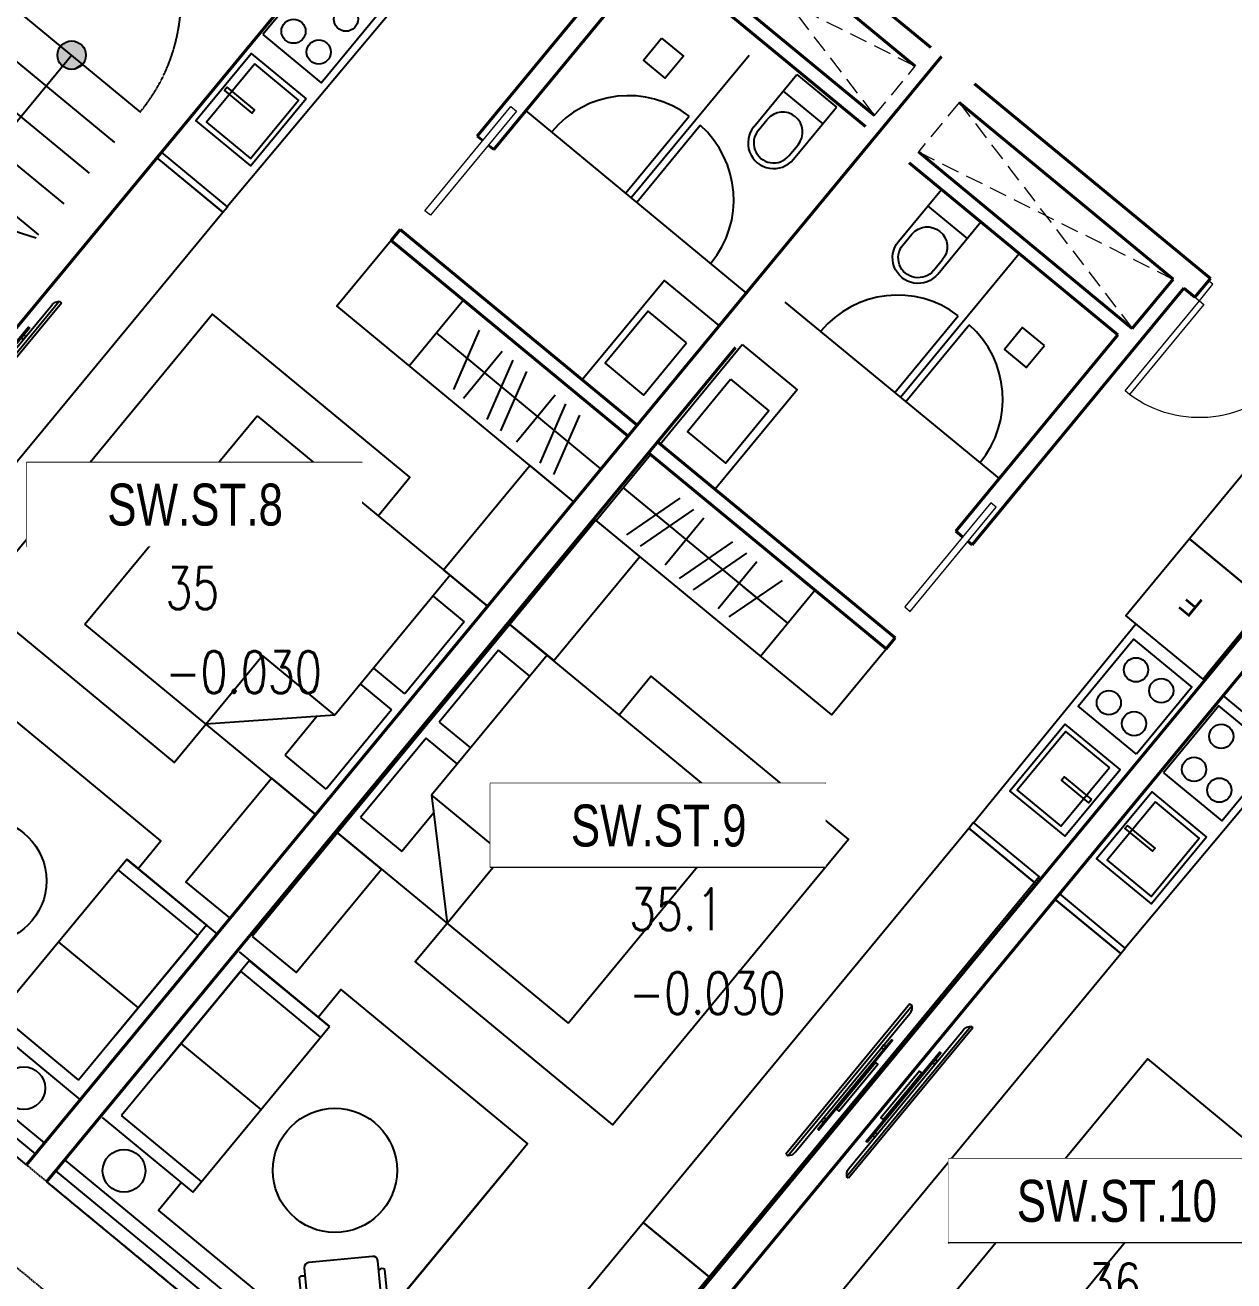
# Model space of a CAD drawing. Header units: millimetres. Extents: x -361702973 to 361248309, y -278557090 to 278849308.
# Drawn here: x -74293 to -65799, y 95356 to 104181 of the extents above; entities that cross this region are included whole.
import ezdxf
from ezdxf.enums import TextEntityAlignment as Align
from ezdxf.xclip import XClip

# ---------------------------------------------------------------- set-up
doc = ezdxf.new("R2010")
doc.units = ezdxf.units.MM
doc.header["$MEASUREMENT"] = 0
doc.header["$XCLIPFRAME"] = 0
doc.set_wipeout_variables(frame=1)
doc.linetypes.add('HIDDEN', pattern=[0.375, 0.25, -0.125])
doc.linetypes.add('Xref_NT1+NT2_MBDV Cot vach_220729$0$HIDDEN', pattern=[0.375, 0.25, -0.125])
for name, color, linetype in [('A-ANNO-ROOM', 50, 'Continuous'), ('A-DRAIN', 251, 'Continuous'), ('A-FLOR-STRS', 1, 'Continuous'), ('A-FURNITURE', 251, 'Continuous'), ('A-GLAZ', 135, 'Continuous'), ('A-UNIT', 1, 'Continuous'), ('Xref_NT1+NT2_MBDV Cot vach_220729$0$ccu12-Thay', 7, 'Continuous'), ('Xref_NT1+NT2_MBDV Cot vach_220729$0$KT-Net manh', 139, 'Continuous'), ('Xref_NT1+NT2_MBDV Cot vach_220729$0$KT-Thay', 7, 'Continuous')]:
    doc.layers.add(name, color=color, linetype=linetype)
for name, color, linetype, lineweight in [('KT-Chuviet', 255, 'Continuous', 15), ('KT-lomo nuoc', 3, 'HIDDEN', 5), ('KT-Net cat', 1, 'Continuous', 40), ('KT-Net cua', 87, 'Continuous', 9), ('KT-Net thay', 7, 'Continuous', 15), ('KT-Net truc', 18, 'Continuous', 15)]:
    doc.layers.add(name, color=color, linetype=linetype, lineweight=lineweight)
doc.styles.add('220126_HDN_HBA typical plan$0$210902_YS plan 330pm ver13$0$01 Level 1$0$CENTURY GOTHIC', font='GOTHIC.TTF')
doc.styles.add('220126_HDN_HBA typical plan$0$211210_HDN_HBA_TYPICAL PLAN CORE OPT 1$0$HBA-Text', font='GOTHIC.TTF')
doc.styles.add('font unicode ccu', font='arial.ttf')
doc.styles.add('ROMANS', font='ROMANS.SHX')

# ---------------------------------------------------------------- blocks, each defined once
blk = doc.blocks.new('BEDH-1')
for p, q in [((475, -1.054711873393899e-13), (-475, 1.054711873393899e-13)), ((-475, 1.054711873393899e-13), (-475.0000000000002, -1050)), ((-381.8394731497392, -27.72451273631296), (-381.8394731497393, -215.2726866770535)), ((-20.94842891092413, -27.72451273631304), (-381.8394731497392, -27.72451273631296)), ((-20.94842891092416, -169.6087834425271), (-20.94842891092413, -27.72451273631304)), ((379.7956140944734, -27.72451273631313), (52.11540216114371, -27.72451273631306)), ((52.11540216114371, -27.72451273631306), (52.11540216114368, -169.6087834425271)), ((379.7956140944734, -169.6087834425271), (379.7956140944734, -27.72451273631313)), ((474.9999999999998, -1050), (475, -1.054711873393899e-13)), ((-162.6479800441303, -169.608783442527), (-475.0000000000001, -498.4003835124894)), ((474.9999999999999, -169.6087834425272), (-162.6479800441303, -169.608783442527)), ((-162.6479800441303, -169.608783442527), (-162.6479800441303, -498.4003835124894)), ((-206.9290897110478, -215.2726866770535), (-381.8394731497393, -215.2726866770535)), ((-475.0000000000001, -498.4003835124894), (-162.6479800441303, -498.4003835124894)), ((-475.0000000000002, -1050), (474.9999999999998, -1050))]:
    blk.add_line(p, q)
blk = doc.blocks.new('weqwq333')
blk.add_wipeout([(789.9991194265974, -3.254973069968852e-07), (789.9999072943253, 22.459753119357448), (747.0709751061902, 22.459753119357444), (747.4999072943253, 24.95975311935699), (747.0709751061902, 27.459753119356876), (995.9999072943253, 27.45975311935689), (995.9999072943253, 37.459753119357), (930.999907294326, 37.459753119357), (930.999907294326, 57.459753119357), (1231.8664491169725, 57.459753118988104), (1249.7089296661925, 59.06439810742923), (1266.9787932754527, 63.82683536194902), (1278.4893502848695, 73.1432942404494), (1289.9999072942878, 82.4597531189515), (1289.9999072941914, 102.45975311891728), (-160.00009270580904, 102.45975311950394), (-160.00009270581904, 82.45975311947211), (-148.48953569637888, 73.14329424100924), (-136.9789786872534, 63.826835362552735), (-119.70911507775418, 59.06439810790778), (-101.86663452839275, 57.4597531194338), (198.99990729432534, 57.45975311935696), (198.99990729432534, 37.45975311935696), (133.99990729432488, 37.459753119356954), (133.99990729432488, 27.459753119356844), (382.9288394824605, 27.459753119358677), (382.9288394824605, 22.459753119357426), (339.9999072943251, 22.459753119357423), (339.9991199803412, 0.015785265669614107)]).dxf.layer = 'A-DRAIN'
at = {"layer": 'A-DRAIN'}
for p, q in [((-160.0000927059446, 102.4597531193867), (-160.0000927057117, 82.45975311938673)), ((1289.999907294055, 102.4597531189211), (-160.0000927059446, 102.4597531193867)), ((-160.0000927059446, 102.4597531193867), (-160.0000927057117, 82.45975311938673)), ((1289.999907294055, 82.45975311892107), (1289.999907294055, 102.4597531189211)), ((1289.999907294055, 82.45975311892107), (1289.999907294055, 102.4597531189211)), ((-160.0000927057117, 82.45975311938673), (1289.999907294055, 82.45975311892107)), ((-136.9789786871988, 63.8268353624735), (-160.0000927057117, 82.45975311938673)), ((-101.8666345283855, 57.45975311938673), (1231.866449116962, 57.45975311892107)), ((1266.97879327531, 63.82683536177501), (1289.999907294055, 82.45975311892107))]:
    blk.add_line(p, q, dxfattribs=at)
for points in [[(133.9999072942883, 37.4597531191539), (995.9999072942883, 37.4597531191539), (995.9999072945211, 27.45975311938673), (133.9999072945211, 27.45975311938673)], [(198.9999072942883, 57.45975311938673), (228.9999072940554, 57.45975311938673), (228.9999072942883, 37.45975311938673), (198.9999072942883, 37.4597531191539)], [(339.9999072942883, 22.4597531191539), (789.9999072942883, 22.4597531191539), (789.9991194263566, -3.254972398281097e-07), (339.9991199802607, 0.01578526548109949)], [(930.9999072942883, 57.4597531191539), (900.9999072945211, 57.4597531191539), (900.9999072942883, 37.45975311938673), (930.9999072945211, 37.4597531191539)]]:
    blk.add_lwpolyline(points, close=True, dxfattribs=at)
for centre, radius, start, end in [((-101.8666345283855, 157.4597531193867), 99.99999999999999, 249.4439547730391, 270), ((389.9999072940554, 24.9597531191539), 7.499999999999999, 160.5287793647328, 199.4712206352672), ((389.9999072940554, 24.9597531191539), 7.499999999999999, 340.5287793647328, 19.47122063526717), ((739.9999072945211, 24.9597531191539), 7.499999999999999, 160.5287793647328, 199.4712206352672), ((739.9999072945211, 24.9597531191539), 7.499999999999999, 340.5287793647328, 19.47122063526717), ((1231.866449116962, 157.4597531189211), 99.99999999999999, 270, 290.5560452225344)]:
    blk.add_arc(centre, radius, start, end, dxfattribs=at)
blk = doc.blocks.new('Condo-Studio Corner')
at = {"layer": 'A-FURNITURE'}
blk.add_line((-1948.202804873639, -3587.262413282064, 0.1132918521849478), (-789.3799138450413, -2201.987495244597, 0.05537661077922471), dxfattribs=at)
blk.add_lwpolyline([(-813.0862122820108, -1274.585282762884), (-273.3350373180001, -1720.307919751387), (-719.0576743063866, -2260.059094716329), (-1258.808849268535, -1814.336457724799)], close=True, dxfattribs=at)
at = {"layer": 'A-FURNITURE', "ltscale": 5, "elevation": 0.04131058838220988}
for points in [[(-1677.517855946848, -2356.353151705), (-1268.849109190458, -2693.828862569178), (-880.4336683852016, -2223.474267242709), (-1289.102415143454, -1885.998556378414)], [(-1375.089550918841, -2808.125320143765), (-1763.504991724098, -3278.479915470234), (-2149.041545269021, -2960.106603335589), (-1760.626104463765, -2489.75200800621)], [(-1735.339470851177, -2561.212389763212), (-2074.088674961531, -2971.423282736447), (-1765.65943212522, -3226.121932444279), (-1426.910228013003, -2815.911039470928)], [(-1929.861163358146, -2726.098141549621), (-1948.96356208896, -2749.230334764114), (-1756.19528531743, -2908.416990831494), (-1737.092886586615, -2885.284797615837)]]:
    blk.add_lwpolyline(points, close=True, dxfattribs=at)
at = {"layer": 'A-FURNITURE'}
for points, elevation in [([(-1978.622749821225, -3626.992419847054), (-2441.25629763765, -3244.952964522061), (-4730.57125138765, -6014.789224400884), (-4267.937703574949, -6396.828679725993)], 0.04131058838220988), ([(-1978.624536505842, -3626.985024350462), (-1946.787205294648, -3588.431369002559), (-2409.768923598283, -3206.116246114019), (-2441.606254813203, -3244.669901468675)], 0.09610377327197064)]:
    blk.add_lwpolyline(points, close=True, dxfattribs=dict(at, elevation=elevation))
at = {"layer": 'A-FURNITURE', "elevation": 0.05479021183692893}
blk.add_lwpolyline([(-623.5876705218107, -5783.51654074504), (-400.7263528909534, -5513.640952545917), (-1788.657949948683, -4367.497034055879), (-3444.199166553095, -6372.287117725122), (-2056.267569497228, -7518.43103621772), (-1833.406251935288, -7248.555448100553)], dxfattribs=at)
at = {"layer": 'A-FURNITURE', "ltscale": 5}
for centre in [(-1272.137175840267, -2101.026881616795, 0.04130760890701391), (-1463.16116311861, -2332.348813743214, 0.04130760890701388), (-1285.814348489919, -2478.800537328003, 0.04130760890701388)]:
    blk.add_circle(centre, 84.99999999999996, dxfattribs=at)
at = {"layer": 'A-FURNITURE', "xscale": -2.000000000000004, "yscale": 2.000000000000004, "zscale": 2, "rotation": 230.4499624902546}
blk.add_blockref('BEDH-1', (-459.8900311589241, -7150.754832509439, 0.0547902118369289), dxfattribs=at)
at = {"layer": 'A-FURNITURE', "xscale": -0.9450000000000002, "yscale": 0.9450000000000002, "zscale": 0.9450000000000001, "rotation": 230.4480917710433}
blk.add_blockref('weqwq333', (-3868.806851175555, -5028.120853960747, 0.09610080021913879), dxfattribs=at)
at = {"layer": 'KT-Net cat'}
blk.add_line((35.66938091619522, -246.7940235728747, 9.469528123784625e-09), (-6287.382587553089, -7903.326430464396, 9.469527349555856e-09), dxfattribs=at)
blk = doc.blocks.new('qweewe')
for p, q in [((-226617.649540008, -3043559.718917042, 0.0008727778800783348), (-226617.6495399146, -3043199.718917044, 0.0008727778800783348)), ((-226142.6495399146, -3043199.718917163, 0.0008727778800783348), (-226617.6495399146, -3043199.718917044, 0.0008727778800783348)), ((-226467.6495400079, -3043559.718917079, 0.0008727778800783348), (-226467.6495399145, -3043199.718917081, 0.0008727778800783348)), ((-226142.649539925, -3043239.718917165, 0.0008727778800783348), (-226242.649539925, -3043239.718917139, 0.0008727778800783348)), ((-226142.649540008, -3043559.718917165, 0.0008727778800783348), (-226617.649540008, -3043559.718917042, 0.0008727778800783348)), ((-226142.6495399976, -3043519.718917165, 0.0008727778800783348), (-226242.6495399976, -3043519.718917141, 0.0008727778800783348))]:
    blk.add_line(p, q)
for centre, radius, start, end in [((-226142.6495399613, -3043379.718917165, 0.0008727778800783348), 179.9999999999927, 269.9999999833247, 89.99999998332474), ((-226242.6495399613, -3043379.718917141, 0.0008727778800783348), 139.9999999999927, 89.99999998332474, 269.9999999833247), ((-226142.6495399613, -3043379.718917165, 0.0008727778800783348), 139.9999999999927, 269.9999999833247, 89.99999998332474)]:
    blk.add_arc(centre, radius, start, end)
blk = doc.blocks.new('CH12')
for p, q in [((-312.375, -149.2411279597436), (-312.375, -572.1779138786915)), ((-267.75, -149.2411279597436), (-267.75, -639.6303226458076)), ((267.75, -639.6303226458076), (267.75, -149.2411280118249)), ((312.375, -572.1779138786915), (312.375, -149.2411246072115)), ((-232.0500000000029, -675.3303226458047), (232.0500000000029, -675.3303226458047))]:
    blk.add_line(p, q)
for centre, radius, start, end in [((-273.6712626853696, -77.20016474780641), 13.38749999999989, 116.2505862071374, 296.2505862071374), ((-252.9468673518131, -119.2240579767858), 33.46874999998481, 116.2505888953854, 296.2505888953855), ((0, -632.1362743546706), 632.1362743546692, 63.74941379286258, 116.2505862071374), ((0, -632.1362743546706), 605.3612743546691, 63.7494137928626, 116.2505862071374), ((252.9468674045929, -119.2240580028119), 33.46875000001501, 243.7494110987195, 63.74941109871941), ((273.671262685355, -77.20016474780641), 13.38750000000007, 243.7494137928627, 63.74941379286245), ((-267.75, -149.2411279597436), 44.62499999999999, 111.939144832112, 180), ((0, -632.1362743546706), 538.4237743546691, 63.74941109871938, 116.2505888953856), ((267.75, -149.2411280118286), 44.62499999999959, 0, 68.06085506708637), ((-290.0625, -549.8654138786915), 31.55464011044969, 225, 315), ((290.0625, -549.8654138786915), 31.55464011044961, 225.0000000000001, 315.0000000000002), ((-232.0500000000029, -639.6303226458076), 35.7, 180, 269.9999999999999), ((232.0500000000029, -639.6303226458076), 35.7, 270, 0)]:
    blk.add_arc(centre, radius, start, end)
blk = doc.blocks.new('*U28')
at = {"color": 0}
for points in [[(-1100, -150), (-1100, 0), (-1060, 0), (-1060, -150)], [(-40, -150), (-40, 0), (0, 0), (0, -150)], [(-1020, -150), (-1060, -150), (-1060, -350.9565185792744), (-1020, -350.9565185792744)], [(-40, -150), (-80, -150), (-80, -970), (-40, -970)]]:
    blk.add_lwpolyline(points, close=True, dxfattribs=at)
for centre, radius, start, end in [((-1060.538708044109, -150.4191404617477), 200.5381016879552, 270.1539145637665, 0.05069369801717966), ((-41.53932015914406, -152.4398411269907), 818.4643164306439, 179.8292010983319, 267.3066065333389)]:
    blk.add_arc(centre, radius, start, end, dxfattribs=at)
blk = doc.blocks.new('*U328')
at = {"layer": 'KT-lomo nuoc', "ltscale": 500}
for p, q in [((1240.934687808352, 1502.68488692352), (346.9767881080065, -286.5449986069492)), ((1587.911475916359, 1216.14918536891), (1.734723475976807e-18, -0.009297052340116354))]:
    blk.add_line(p, q, dxfattribs=at)
blk.add_lwpolyline([(1240.934687808352, 1502.68488692352), (1587.911475916359, 1216.14918536891), (346.9767881080065, -286.5449986069492), (1.734723475976807e-18, -0.009297052340116354)], close=True, dxfattribs=at)
blk = doc.blocks.new('sl-sss')
at = {"layer": 'A-FURNITURE', "extrusion": (-1.834885121989628e-19, -7.506917587943876e-07, 0.9999999999997182)}
for p, q in [((12195.32376166998, -1791.224404670269, -0.001344673999256862), (12195.47621141183, -2615.611430885241, -0.001963534545894624)), ((13704.97783485984, -1791.250935085089, -0.001344693915421608), (13704.79640982858, -2615.637955438302, -0.001963554457655767)), ((17941.58865850984, -3293.059343371482, 0.05231812272613386), (17941.20092543407, -1794.790457297058, 0.05344286083137025)), ((19668.00119023153, -1842.051659587712, -0.001382934154629839), (19670.46325134808, -3791.720531765299, -0.04415712289154624)), ((13704.95654329469, -1887.998800152884, -0.001417321740406818), (12292.32840590361, -1888.193178366855, -0.001417467658532331)), ((12292.46292036587, -2615.593495624082, -0.00196352108203969), (12292.32840590361, -1888.193178366855, -0.001417467658532331)), ((12704.66201335004, -1888.017195947468, -0.001417335549977167), (13607.96985153853, -1887.902419457212, -0.001417249388214956)), ((12950.13631228542, -2615.529786922038, -0.001963473256442014), (12950.03621801177, -1888.102677501709, -0.00141739972027731)), ((13607.80970154885, -2615.616611314937, -0.001963538434799808), (13607.96978245861, -1888.216299237596, -0.001417485015178271)), ((13704.79641317582, -2615.448142956884, -0.001963411966990264), (13704.66212980258, -1888.033264532583, -0.00141734761253344)), ((18135.4678112567, -2148.888460313858, -0.09668873635931531), (17698.57585997694, -2023.407088989392, -0.09659453852797843)), ((18135.46642507983, -2274.365005221131, -0.09678293056749795), (17698.57447381877, -2148.883633889171, -0.09668873273615661)), ((18135.46537354022, -2369.551634157033, -0.09685438638538646), (17707.22680136003, -2369.546903328883, -0.09685438283399342)), ((18135.46248696743, -2630.847464403094, -0.0970505390117609), (17698.57053569141, -2505.366093067438, -0.09695634118041876)), ((12195.47621141183, -2615.611430885241, -0.001963534545894624), (13704.79641316648, -2615.44814295508, -0.001963411966992054)), ((13704.79641316648, -2615.44814295508, -0.001963411966992054), (13704.79641317582, -2615.448142956884, -0.001963411966990264)), ((18135.46110080738, -2756.324009299235, -0.09714473321993657), (17698.5691495389, -2630.842637970927, -0.09705053538859693)), ((18135.46004926413, -2851.510638235122, -0.09721618903782592), (17707.22147708389, -2851.505907406914, -0.09721618548643207)), ((17941.18319248969, -3293.059336245031, 0.05231812273151797), (17941.18881703175, -2890.854416044356, 0.05262005465042395)), ((19670.44899097219, -2891.748851681055, -0.07202070032830869), (20980.17188957466, -2891.75055224626, -0.002170818154208123)), ((19671.13317047189, -2841.627573983656, -0.01493676472130567), (20370.68659904544, -2841.651610620233, -0.01493678276540959)), ((18148.43483621816, -3072.18591355528, -0.09738184814837865), (17711.54288495889, -2946.704542223393, -0.09728765031703739)), ((19671.12973447092, -2941.627573922189, -0.01501644530119088), (20370.68316304815, -2941.651610560613, -0.01501646334529846)), ((17641.18947367935, -3293.054064201118, 0.05231812668916554), (18241.98784333841, -3293.064622536258, 0.05231811876310925)), ((17691.15816057288, -5192.135472785594, 0.06808355389227581), (19495.33230586727, -5181.957913346545, -0.01370958400915435))]:
    blk.add_line(p, q, dxfattribs=at)
for points, elevation in [([(13848.12436243335, -1793.267051022794), (13848.11939187531, -2193.26705100431), (14791.17852252904, -2192.94628926595), (14791.18349308336, -1792.94628929938)], 0.05479019523640581), ([(16691.18349299948, -1792.964788439047), (16691.17852243219, -2192.964788416823), (17641.1963458825, -2192.979423229117), (17641.20131643856, -1792.9794232569)], 0.05479019523640723), ([(18241.20076242461, -1794.793771401357), (18241.1777244173, -3943.088957975559), (17641.17805043978, -3943.082329691357), (17641.2010884527, -1794.787143109691)], 0.05479019523640643), ([(19247.35146088209, -1800.419857957442), (19248.15616349373, -2299.422521640816), (18342.34757025987, -2300.549059950202), (18341.54286764633, -1801.546396268734)], -4.89012650533617e-09), ([(19007.51983760667, -1891.358536188063), (19007.98821211422, -2241.358222913527), (18532.98863751071, -2241.993874014056), (18532.52026301993, -1891.994187290324)], -1.66005232130062e-08), ([(20594.30273539703, -3441.739017487454), (20594.3062501712, -3241.739017517141), (20394.30625020291, -3241.73550275234), (20394.30273543623, -3441.735502722579)], -0.01982921607842356), ([(20195.32158130032, -5792.22150540633), (20195.33388299118, -5092.221505517936), (19495.33388308993, -5092.209203832604), (19495.32158141586, -5792.209203724825)], -0.04131060498270619), ([(20895.32158119609, -5792.233807093467), (20895.33388288317, -5092.233807203166), (20195.33388299118, -5092.221505517936), (20195.32158130404, -5792.221505408207)], -0.04131060498270692), ([(14047.69380974771, -5191.774803230081), (14047.68326568609, -5791.761423812891), (11897.68653402856, -5791.723640119383), (11897.69707809577, -5191.737019536559)], -1.660052317093916e-08), ([(17641.15365608966, -5190.292647862378), (17641.14311202796, -5790.279268448941), (14047.68326568609, -5791.761423812891), (14047.69380974771, -5191.774803230081)], -1.660052212620194e-08), ([(17641.15822078107, -5190.29873466995), (17691.15822076979, -5190.299613357884), (17691.13853236289, -5790.730229069995), (17641.13853237408, -5790.729350376459)], 0.05479316828923936)]:
    blk.add_lwpolyline(points, close=True, dxfattribs=dict(at, elevation=elevation))
for points, elevation in [([(12195.4569464307, -2511.434143506698), (11943.57573958112, -2511.582151018718), (11943.95123889299, -4213.6238396012), (12043.01633582819, -4213.625575426291), (13802.20254726155, -4213.504725679022)], -1.660052393291644e-08), ([(13704.81933639941, -2511.460668799215), (13956.70053789208, -2511.617529342601), (13956.26521576383, -4213.659203681347), (13857.20011882861, -4213.657457600575), (12098.01391272802, -4213.474776539262)], -1.660052284264274e-08), ([(16691.17240712611, -2789.779096808845), (17041.17240707199, -2789.785248777502), (17041.14076742905, -4589.785248502338), (14441.14076792825, -4589.739548186952), (14441.17240757125, -2789.739548463979), (14791.17240741851, -2789.745700427004)], 0.05479019523640657)]:
    blk.add_lwpolyline(points, dxfattribs=dict(at, elevation=elevation))
at = {"layer": 'A-FURNITURE', "ltscale": 5, "extrusion": (-1.834885121989628e-19, -7.506917587943876e-07, 0.9999999999997182)}
for points, elevation in [([(18636.15313334761, -5248.233207614679), (18026.15313344267, -5248.222487575864), (18026.14434651842, -5748.222487497803), (18636.14434642531, -5748.233207536531)], -1.660052226931663e-08), ([(18597.14548873525, -5683.232522170656), (18065.14548881727, -5683.223172887869), (18065.15251834876, -5283.223172945528), (18597.152518265, -5283.232522230091)], -1.660052257202588e-08), ([(18791.92314714193, -5769.094681195678), (18791.93246127845, -5239.094681275622), (19401.93246117049, -5239.105401319909), (19401.92314704326, -5769.105401238146)], -1.660052376291354e-08), ([(18346.14469795112, -5728.22811112528), (18316.14469795302, -5728.227583912854), (18316.14909141696, -5478.227583948204), (18346.14909141326, -5478.228111168021)], -1.660052258243422e-08)]:
    blk.add_lwpolyline(points, close=True, dxfattribs=dict(at, elevation=elevation))
at = {"layer": 'A-FURNITURE', "extrusion": (-1.834885121989628e-19, -7.506917587943876e-07, 0.9999999999997182)}
for centre, radius in [((12003.6410794239, -2148.188114103506, -1.660052282117554e-08), 149.9999999999997), ((12950.12447849284, -3288.905097671707, -1.660052183606944e-08), 436.4401978142556)]:
    blk.add_circle(centre, radius, dxfattribs=at)
at = {"layer": 'A-FURNITURE', "ltscale": 5, "extrusion": (-1.834885121989628e-19, -7.506917587943876e-07, 0.9999999999997182)}
for centre in [(18946.92982517554, -5389.097405199092, 0.03148807799780121), (19246.92982512895, -5389.102677356655, 0.03148807799780251), (18946.92578319462, -5619.097405165731, 0.03148807799780253), (19246.92578314806, -5619.102677315684, 0.0314880779978026)]:
    blk.add_circle(centre, 84.99999999999989, dxfattribs=at)
at = {"layer": 'A-FURNITURE', "extrusion": (-1.834885121989628e-19, -7.506917587943876e-07, 0.9999999999997182)}
for centre, start, end in [((19671.13231147777, -2866.627573981023, -0.01280357831995235), 2.044744413049747, 89.99803130406774), ((19671.13059350792, -2916.627573137248, -0.01280818972400601), 269.9980313040677, 357.9513181390066)]:
    blk.add_arc(centre, 699.9999999999992, start, end, dxfattribs=at)
at = {"layer": 'A-GLAZ', "extrusion": (-1.834885121989628e-19, -7.506917587943876e-07, 0.9999999999997182)}
blk.add_line((11597.76203160662, -1776.528597896264, -0.001333641978222291), (11597.68653407883, -5791.718367965805, -0.004347811848610633), dxfattribs=at)
for points, elevation in [([(11697.76204651458, -1776.528226751709), (11697.68653406019, -5791.720095548534)], -1.660052331015072e-08), ([(11797.76204653074, -1776.527855606814), (11797.68653404525, -5791.721976211064)], -1.660052236732851e-08)]:
    blk.add_lwpolyline(points, dxfattribs=dict(at, elevation=elevation))
at = {"layer": 'KT-Net cat', "extrusion": (-1.834885121989628e-19, -7.506917587943876e-07, 0.9999999999997182)}
for p, q in [((11597.76203160662, -1776.528597896264, -0.001333641978222291), (19200.18976938119, -1776.500381869191, -0.001333609042347639)), ((18241.97049950282, -3941.581159998546, -0.002958917339629302), (18241.94170093472, -1776.503938358597, -0.001333611712190264)), ((18341.970499494, -3941.579829858092, -0.00295891634110379), (18341.94170093866, -1776.503567213585, -0.001333611433574772)), ((20980.18945736046, -1891.911888796458, -0.001420247509467662), (20980.15608799968, -3791.068541302855, -0.002845928757164176)), ((21080.18945734505, -1891.913645858585, -0.001420248828479687), (21080.15521127563, -3840.966580441556, -0.002883386803925594)), ((21530.18945727564, -1891.921552637767, -0.001420254764033568), (21530.15521493214, -3840.762430592571, -0.002883234454062772)), ((21700.18945724938, -1891.924539643194, -0.001420257006353925), (21700.15170078097, -4040.76546221746, -0.003033375379848019)), ((19191.11308901625, -3854.282139465737, -0.002893382684349119), (19191.1137206666, -3791.880169585842, -0.002846538039827706)), ((19191.1137206666, -3791.880169585842, -0.002846538039827706), (20980.15608799968, -3791.068541302855, -0.002845928757164176)), ((21530.15521493222, -3840.762430592513, -0.002883233550316291), (21080.15521127563, -3840.966580441556, -0.002883386803925594)), ((19191.11220288275, -3941.82358593613, -0.002959099326767356), (19191.11258289026, -3904.282139463641, -0.002930917272287253)), ((21530.15345786991, -3940.762441680257, -0.002958302734519219), (19191.11220288275, -3941.82358593613, -0.002959099326767356)), ((21530.15345786996, -3940.76244168033, -0.00295830368463923), (21530.15170080735, -4040.762475211945, -0.003033372932064196)), ((21530.12066881506, -5806.892037616388, -0.004359202597366968), (11597.68251507807, -5806.987384721404, -0.004359274173654726)), ((21700.11768574268, -5976.669684952853, -0.004486653278049743), (11597.68703154101, -5976.761227924639, -0.004486721998606114))]:
    blk.add_line(p, q, dxfattribs=at)
for points, elevation in [([(18341.970499494, -3941.579829859203), (18241.97049950282, -3941.581159999657)], -4.890126506854053e-09), ([(19770.29288277274, -3941.560831165295), (19191.11220546449, -3941.568535081814)], -4.890126502950926e-09), ([(21530.08051130573, -4040.762473962287), (21700.15170078097, -4040.765462218598)], -4.890126502950926e-09)]:
    blk.add_lwpolyline(points, dxfattribs=dict(at, elevation=elevation))
at = {"layer": 'KT-Net cua', "extrusion": (-1.834885121989628e-19, -7.506917587943876e-07, 0.9999999999997182), "elevation": -4.890126502950926e-09}
blk.add_lwpolyline([(19502.63128871651, -3904.287614045077), (19502.63216740823, -3854.287614054318), (18552.63216754977, -3854.270918903212), (18552.63128886554, -3904.270918895834)], close=True, dxfattribs=at)
at = {"layer": 'A-FURNITURE', "extrusion": (-1.055377269652627e-19, -7.506917587943234e-07, 0.9999999999997182), "xscale": 1.999999999999999, "yscale": 1.999999999999999, "zscale": 1.999999999999999, "rotation": 359.9993815685896}
blk.add_blockref('BEDH-1', (15741.18316650013, -1792.955187440228, 0.05479019523640617), dxfattribs=at)
at = {"layer": 'A-FURNITURE', "extrusion": (1.058463918722208e-19, 7.506917587943226e-07, -0.9999999999997182), "zscale": -1.000000000000001, "rotation": 0.001968681574985721}
blk.add_blockref('qweewe', (205532.8360040103, 3041022.659774768, 0.0008727827262244858), dxfattribs=at)
at = {"layer": 'A-FURNITURE', "extrusion": (-1.05512966592964e-19, -7.506917587943232e-07, 0.9999999999997183), "xscale": 0.9698671062557835, "yscale": 0.9698671062557835, "zscale": 0.9698671062557835, "rotation": 134.9873907820235}
blk.add_blockref('CH12', (12029.76426150466, -4181.094162104327, -0.07493540447703885), dxfattribs=at)
at = {"layer": 'KT-lomo nuoc', "linetype": 'HIDDEN', "extrusion": (4.341342507941386e-13, 7.506917587943877e-07, -0.9999999999997182), "zscale": -1, "rotation": 39.55117326159149}
blk.add_blockref('*U328', (-21530.15521493222, -3840.762430593595, 1.419316038222401e-08), dxfattribs=at)
at = {"layer": 'KT-Net cua', "extrusion": (1.055624920957471e-19, 7.506917587943228e-07, -0.9999999999997182), "zscale": -1.000000000000001, "rotation": 90.0010069067798}
blk.add_blockref('*U28', (-21680.15170078413, -4040.765111288932, 4.846185055681906e-09), dxfattribs=at)
at = {"layer": 'A-FURNITURE', "extrusion": (-1.058995938110953e-19, -7.506917587943223e-07, 0.9999999999997182), "insert": (19845.18146083129, -5456.891394693361, 0.02739461407437641), "char_height": 149.9999999999998, "width": 310.863493460463, "attachment_point": 4, "text_direction": (1.757383856948458e-05, 0.9999999998452984, 7.506917586784013e-07), "style": '220126_HDN_HBA typical plan$0$210902_YS plan 330pm ver13$0$01 Level 1$0$CENTURY GOTHIC'}
blk.add_mtext('F', dxfattribs=at)
at = {"layer": 'A-FURNITURE', "extrusion": (-1.057936226757289e-19, -7.506917587943233e-07, 0.9999999999997182), "xscale": 0.9450000000000001, "yscale": 0.9450000000000001, "zscale": 0.9450000000000001, "rotation": 0.001252287801009074}
blk.add_blockref('weqwq333', (15207.20292094158, -5755.556526876593, 0.05479019523640928), dxfattribs=at)
blk = doc.blocks.new('*U319')
at = {"layer": 'KT-lomo nuoc', "ltscale": 500}
for p, q in [((1248.035726518385, 1511.283800044886), (346.9805580070165, -286.5481118142145)), ((1595.016284525402, 1224.744985283011), (1.734723475976807e-18, -0.009297052340116354))]:
    blk.add_line(p, q, dxfattribs=at)
blk.add_lwpolyline([(1248.035726518385, 1511.283800044886), (1595.016284525402, 1224.744985283011), (346.9805580070165, -286.5481118142145), (1.734723475976807e-18, -0.009297052340116354)], close=True, dxfattribs=at)
blk = doc.blocks.new('sl-ss')
at = {"layer": 'A-FURNITURE', "extrusion": (-1.834885121989628e-19, -7.506917587943876e-07, 0.9999999999997182)}
for p, q in [((17691.15815948501, 1608.444703590154, 0.07318870705802198), (19495.30832676037, 1595.621501799716, 0.001673499387525368)), ((19545.26540837059, -1590.911929462076, -0.001194301074939133), (19547.72664260498, 418.5504967757006, 0.0003142162534057469)), ((17641.18947318005, -89.93595249204373, 0.05472268105806678), (18241.98784283186, -89.92539397436485, 0.05472268898426076)), ((17941.18319199044, -89.9306803587533, 0.0547226850158485), (17941.18881665546, -492.1356005556881, 0.05442075309687323)), ((17941.58865800682, -89.93067323227297, 0.05472268502116424), (17941.20092539678, -1588.199559310422, 0.05359794691593135)), ((18148.43483578782, -310.8041027653526, -0.0953089015801326), (17711.54288456215, -436.285474231423, -0.0954030994115761)), ((19548.39395227838, -491.3360151164088, -0.01317692706737011), (20247.9473808482, -491.3119782619033, -0.01317690902310177)), ((18135.46004890096, -531.4793780818145, -0.09547456069068888), (17707.22147671878, -531.4841090458212, -0.09547456424217862)), ((19547.71320879084, -541.214737268092, -0.07025606918586835), (20847.18157444153, -541.2194346915203, -0.003022695940179829)), ((19548.39738830729, -591.3360150530789, -0.01324738483914888), (20247.95081687908, -591.3119781967107, -0.01324736679488227)), ((18135.46110047216, -626.6660070213984, -0.09554601650857923), (17698.56914923711, -752.1473784874834, -0.09564021434002001)), ((12195.3237616308, -1591.765613628508, -0.001194941928604379), (12195.47621111571, -767.3785874060413, -0.0005760813819648686)), ((12195.47621111571, -767.3785874060413, -0.0005760813819648686), (13704.79641287214, -767.5418748742959, -0.0005762039605183844)), ((12292.46292007717, -767.3965226429718, -0.0005760948457966958), (12292.32840583479, -1494.796839894625, -0.001122148269302278)), ((12950.13631199487, -767.4602311401686, -0.0005761426712416196), (12950.03621794474, -1494.88734056236, -0.001122216207407184)), ((13607.80970126016, -767.3734065461176, -0.0005760774927336815), (13607.96978239343, -1494.773718621553, -0.001122130912349945)), ((13704.79641287765, -767.5418748742959, -0.000576203960517524), (13704.6621297374, -1494.956753293067, -0.001122268314975208)), ((13704.97783481704, -1591.739082744258, -0.001194922012086153), (13704.79640953804, -767.3520623928925, -0.00057606146985556)), ((13704.79641287214, -767.5418748742959, -0.0005762039605183844), (13704.79641287765, -767.5418748742959, -0.000576203960517524)), ((18135.46248666943, -752.1425519212644, -0.0956402107167548), (17698.57053543437, -877.6239233892265, -0.09573440854819826)), ((18135.46537332793, -1013.438382165506, -0.09583636334312487), (17707.22680114583, -1013.443113122135, -0.0958363668946155)), ((18135.46642489733, -1108.625011097596, -0.09590781916101512), (17698.57447366971, -1234.106382563681, -0.09600201699245774)), ((18135.46781110387, -1234.101555999281, -0.09600201336919333), (17698.57585986891, -1359.582927470939, -0.09609621120063949)), ((13704.95654323135, -1494.991217678398, -0.001122294187100067), (12292.32840583479, -1494.796839894625, -0.001122148269302278)), ((12704.66201328297, -1494.972822189302, -0.001122280377761561), (13607.96985146778, -1495.087598401966, -0.001122366539315883))]:
    blk.add_line(p, q, dxfattribs=at)
for points, elevation in [([(17641.15365500186, 1606.601878762727), (17641.14311075208, 2206.588499343732), (14047.68326441571, 2208.070653595696), (14047.69380866544, 1608.08403301846)], -2.928200655257299e-09), ([(17641.15821969697, 1606.607965563114), (17691.15821968393, 1606.608844267826), (17691.13853109258, 2207.039459979982), (17641.13853110187, 2207.038581271515)], 0.05479318196156067), ([(18240.20890042916, -1588.196245026087), (18240.18586175879, 568.5488949626598), (17640.1861877813, 568.5422664865765), (17640.20922645168, -1588.202873507758)], -4.890126514009788e-09), ([(20546.80926295184, 8.771897085101848), (20546.81277778371, -191.228102883275), (20346.8127778135, -191.2316177133126), (20346.80926298536, 8.768382256970545)], -0.01982911109141485), ([(19247.35148359282, -1590.919836022364), (19248.15618604975, -1091.917172342803), (18340.59180180854, -1090.787802880006), (18339.7870993533, -1589.790466565155)], -1.660052337563653e-08), ([(19007.51983753775, -1491.631480005044), (19007.98821193162, -1141.631793281312), (18532.98863733371, -1140.99614232623), (18532.52026294921, -1490.995829046105)], -1.660052301915085e-08), ([(13848.12436239415, -1589.722966762497), (13848.11939171697, -1189.72296678104), (14791.17852236704, -1190.043728225087), (14791.18349304232, -1590.043728193535)], 0.05479019523640502), ([(16691.1834929567, -1590.025228468983), (16691.17852227392, -1190.025228493055), (17641.19634572044, -1190.010593390231), (17641.20131639954, -1590.010593351243)], 0.05479019523640364)]:
    blk.add_lwpolyline(points, close=True, dxfattribs=dict(at, elevation=elevation))
at = {"layer": 'A-FURNITURE', "ltscale": 5, "extrusion": (-1.834885121989628e-19, -7.506917587943876e-07, 0.9999999999997182)}
for points, elevation in [([(18626.84762810545, 1662.659859806797), (18016.84762820047, 1662.649139576173), (18016.83884112538, 2162.649139496205), (18626.83884103598, 2162.659859723119)], -2.928198941784185e-09), ([(18336.83919256552, 2142.654763222373), (18306.83919256362, 2142.654236004389), (18306.84358610402, 1892.65423604163), (18336.8435861003, 1892.654763265188)], -2.928200658726746e-09), ([(18782.61764173957, 2183.521333432542), (18782.62695603628, 1653.521333514335), (19392.62695594131, 1653.532053744901), (19392.61764164458, 2183.53205365947)], -2.928200708166365e-09), ([(18587.83998335896, 2097.659174346054), (18055.83998344095, 2097.649824899339), (18055.84701309913, 1697.649824960679), (18587.84701301529, 1697.659174407438)], -2.928200584350477e-09)]:
    blk.add_lwpolyline(points, close=True, dxfattribs=dict(at, elevation=elevation))
at = {"layer": 'A-FURNITURE', "extrusion": (-1.834885121989628e-19, -7.506917587943876e-07, 0.9999999999997182)}
for points, elevation in [([(16691.17240677588, -593.2109200879788), (17041.1724067293, -593.2047680187827), (17041.14076652376, 1206.795231700465), (14441.14076702858, 1206.749530582279), (14441.17240722845, -593.2504691425714), (14791.17240707202, -593.2443170621849)], 0.05479019523640323), ([(13704.81933613678, -871.5293490311724), (13956.70053762939, -871.3724884094971), (13956.26521498148, 830.6691859366849), (13857.20011804062, 830.6674398149055), (12098.01391194388, 830.4847582134256)], -1.660052240104719e-08)]:
    blk.add_lwpolyline(points, dxfattribs=dict(at, elevation=elevation))
at = {"layer": 'A-FURNITURE', "ltscale": 5, "extrusion": (-1.834885121989628e-19, -7.506917587943876e-07, 0.9999999999997182)}
for centre in [(18937.62027784254, 2033.524057446647, -2.982403396609634e-06), (18937.62431989046, 1803.524057481973, -2.982403395031903e-06), (19237.62431984396, 1803.52932972887, -2.982403395987085e-06)]:
    blk.add_circle(centre, 84.99999999999991, dxfattribs=at)
at = {"layer": 'A-FURNITURE', "extrusion": (-1.834885121989628e-19, -7.506917587943876e-07, 0.9999999999997182)}
for centre, radius in [((12950.12447799746, -94.0849203913796, -1.660052373294891e-08), 436.4401978142557), ((12003.64107928239, -1234.801904252118, -1.660052135652682e-08), 149.9999999999998)]:
    blk.add_circle(centre, radius, dxfattribs=at)
for centre, start, end in [((19548.3948113173, -516.336015919656, -0.0128080851700259), 2.048681864330062, 90.00196869541116), ((19548.39652930572, -566.3360150758739, -0.01280347376597213), 270.0019686954112, 357.9552554793257)]:
    blk.add_arc(centre, 699.9999999999994, start, end, dxfattribs=at)
at = {"layer": 'A-GLAZ', "extrusion": (-1.834885121989628e-19, -7.506917587943876e-07, 0.9999999999997182)}
blk.add_line((11600.18966913241, -1591.252000526278, -0.001194544609144921), (11600.11822512758, 2208.296613677579, 0.001657745222679349), dxfattribs=at)
for points, elevation in [([(11700.18968394052, -1591.250258294965), (11700.11822590432, 2208.295653752354)], -4.890126521165522e-09), ([(11800.18968392003, -1591.248377593333), (11800.11822593901, 2208.294693826476)], -4.890126528104416e-09)]:
    blk.add_lwpolyline(points, dxfattribs=dict(at, elevation=elevation))
at = {"layer": 'KT-Net cat', "extrusion": (-1.834885121989628e-19, -7.506917587943876e-07, 0.9999999999997182)}
for p, q in [((18340.18945058027, 568.5338098467619, 0.0004267887994649222), (18240.18945058028, 568.5324279477354, 0.0004268064531021409)), ((18240.18945058103, -1591.296779194468, -0.001194578224120807), (18240.18945058028, 568.5324279477354, 0.0004267877620846849)), ((18340.18945058101, -1591.297453572042, -0.001194578730370488), (18340.18945058027, 568.5338098467619, 0.0004267887994649222)), ((21700.18945058028, 568.5802416533988, 0.0004268236554401811), (19191.98013856325, 568.5455807338003, 0.0004268163267904385)), ((19191.98013856325, 568.5455807338003, 0.0004268163267904662), (19191.98101727397, 518.545582089966, -0.01971958655786808)), ((21530.18945058102, -1491.92453964334, -0.001119980302836276), (21530.18945058031, 568.5778924250917, 0.0004268218918937333)), ((21700.189450581, -1491.924539643267, -0.001119980302836165), (21700.18945058028, 568.5802416533988, 0.0004268236554401811)), ((19191.98277468418, 418.5455807559338, 0.0003142125629878867), (19191.98189597762, 468.5455820810603, 0.0003517471519224047)), ((21080.18945058102, -1491.924539643573, -0.001119980302836443), (21080.18945058029, 468.5716738699703, 0.0003517462342723515)), ((20980.18945058034, 418.5702919661999, 0.0003142124224726345), (19191.98277468418, 418.5455807559338, 0.0003142125629878867)), ((20980.18945058099, -1491.924539643602, -0.001119980302836526), (20980.18945058031, 418.5702919662872, 0.00031421242247269))]:
    blk.add_line(p, q, dxfattribs=at)
at = {"layer": 'KT-Net cat', "extrusion": (-1.834885121989628e-19, -7.506917587943876e-07, 0.9999999999997182), "elevation": -1.660052314318358e-08}
blk.add_lwpolyline([(11600.18945303687, -1591.252000525256), (21700.189452238, -1591.320112658342)], dxfattribs=at)
at = {"layer": 'KT-Net cua', "extrusion": (-1.834885121989628e-19, -7.506917587943876e-07, 0.9999999999997182), "elevation": -0.01005442003746848}
blk.add_lwpolyline([(19502.63448515911, 518.5510415435473), (19502.63536386944, 468.5510415510273), (18552.63536400904, 468.5343461111827), (18552.63448530624, 518.5343461074715)], close=True, dxfattribs=at)
at = {"layer": 'A-FURNITURE', "extrusion": (1.056899894260742e-19, 7.50691758794321e-07, -0.9999999999997182), "xscale": 2.000000000000004, "yscale": 2.000000000000004, "zscale": -2.000000000000002, "rotation": 179.9993815509072}
blk.add_blockref('BEDH-1', (-15741.18316646112, -1590.034829758345, -0.05479019523640504), dxfattribs=at)
at = {"layer": 'A-FURNITURE', "extrusion": (-1.058179550638304e-19, -7.506917587943223e-07, 0.9999999999997182), "rotation": 180.0019686992574}
blk.add_blockref('qweewe', (-205557.8884614435, -3044455.618767279, -0.0006399278550417442), dxfattribs=at)
at = {"layer": 'KT-lomo nuoc', "linetype": 'HIDDEN', "extrusion": (4.341342507941386e-13, 7.506917587943877e-07, -0.9999999999997182), "zscale": -1, "rotation": 39.55117326159149}
blk.add_blockref('*U319', (-21530.18945058102, -1491.92453964376, 1.419317526159779e-08), dxfattribs=at)
at = {"layer": 'A-FURNITURE', "extrusion": (1.058144966662626e-19, 7.506917587943248e-07, -0.9999999999997183), "xscale": 0.9450000000000022, "yscale": 0.9450000000000022, "zscale": -0.9450000000000011, "rotation": 180.0012522701186}
blk.add_blockref('weqwq333', (-15207.20291968248, 2171.865757017259, -0.05479020890873321), dxfattribs=at)
at = {"layer": 'KT-Net cat', "extrusion": (-1.834885121989628e-19, -7.506917587943876e-07, 0.9999999999997182)}
blk.add_line((21530.18945057971, 2208.201269049518, 0.001657675566239414), (11600.11822512803, 2208.296590370941, 0.001657747123168046), dxfattribs=at)
blk = doc.blocks.new('A$C21AF0CCA')
at = {"layer": 'A-ANNO-ROOM', "insert": (1197.56892258345, 814.6835720778872), "char_height": 600, "attachment_point": 2, "rotation": 0.10542954816276216, "style": '220126_HDN_HBA typical plan$0$211210_HDN_HBA_TYPICAL PLAN CORE OPT 1$0$HBA-Text'}
blk.add_mtext_dynamic_manual_height_columns('A2a+', width=722857412.8743668, gutter_width=9765.624999999996, heights=[0], dxfattribs=at)
blk = doc.blocks.new('TAG CAO DO SAN')
at = {"layer": 'KT-Net thay', "flags": 128}
blk.add_lwpolyline([(1526701.778855525, -266095.2298759429), (1526701.778855525, -266566.6584041911), (1527644.63591202, -266566.6584041911), (1527644.63591202, -266095.2298759429)], close=True, dxfattribs=at)
blk.add_wipeout([(1526701.778855525, -266095.2298759429), (1527644.6359120198, -266095.2298759429), (1527644.6359120198, -266566.65840419114), (1526701.778855525, -266566.65840419114)]).dxf.layer = 'KT-Net thay'
for points in [[(1526701.778855525, -266330.9441400666), (1527644.63591202, -266330.9441400666)], [(1526701.778855525, -266566.6584041911), (1527644.63591202, -266566.6584041911)]]:
    blk.add_lwpolyline(points, dxfattribs=at)
at = {"layer": 'KT-Chuviet', "color": 31, "style": 'ROMANS', "width": 0.75}
blk.add_text('DTTT:', height=117.8571320618522, dxfattribs=at).set_placement((1526748.92170835, -266507.8139601254))
at = {"layer": 'KT-Chuviet', "color": 31, "style": 'font unicode ccu', "width": 0.75}
blk.add_attdef('TÊNPHÒNG', text='', height=117.85713, dxfattribs=at).set_placement((1527175.308820772, -266213.4467624734), align=Align.MIDDLE_CENTER)
at = {"layer": 'KT-Chuviet', "color": 31, "ltscale": 15, "style": 'ROMANS', "width": 0.75, "flags": 8}
blk.add_attdef('CAO-DO', (1527091.943339912, -266507.7298381611), '', height=117.8571320618522, dxfattribs=at)
blk = doc.blocks.new('răer')
at = {"layer": 'Xref_NT1+NT2_MBDV Cot vach_220729$0$KT-Net manh', "extrusion": (-0.0001655627411221811, 3.507613418952441e-08, 0.9999999862944888)}
h = blk.add_hatch(color=256, dxfattribs=at)
edge = h.paths.add_edge_path(flags=0)
edge.add_arc((3886.172388487015, 6323.822009922878), 99.99999999995374, 269.9877944808076, 629.9877944808073)
at = {"layer": 'Xref_NT1+NT2_MBDV Cot vach_220729$0$KT-Net manh', "extrusion": (-0.0001655627411249277, 3.507613511739819e-08, 0.9999999862944888)}
h = blk.add_hatch(color=256, dxfattribs=at)
edge = h.paths.add_edge_path(flags=0)
edge.add_arc((3886.172468976132, 6323.822147759958), 99.99999999995374, 269.9877936679296, 629.9877936679294)
at = {"layer": 'Xref_NT1+NT2_MBDV Cot vach_220729$0$KT-Net manh', "extrusion": (-0.0001655627411221811, 3.507613418952441e-08, 0.9999999862944888)}
blk.add_hatch(color=256, dxfattribs=at).paths.add_polyline_path([(3791.073321896591, 6354.743968646013), (3791.06015613825, 6292.940571162355), (3827.376630392871, 6242.932833594969), (3886.151085834092, 6223.822012129269), (3944.933678179528, 6242.907790911384), (3981.271455084861, 6292.900051151257), (3981.28462083808, 6354.703448564367), (3944.968146593121, 6404.711186142405), (3886.193691144625, 6423.822007536073), (3827.411098800556, 6404.736228735128)], flags=0)
at = {"layer": 'Xref_NT1+NT2_MBDV Cot vach_220729$0$KT-Net manh', "extrusion": (-0.0001655627411249277, 3.507613511739819e-08, 0.9999999862944888)}
blk.add_hatch(color=256, dxfattribs=at).paths.add_polyline_path([(3791.073402824171, 6354.744107992767), (3791.060236176927, 6292.940710522264), (3827.376709716089, 6242.932972487353), (3886.15116490201, 6223.822150133492), (3944.933757508043, 6242.907928120199), (3981.271535122956, 6292.900187795283), (3981.284701763681, 6354.703585241397), (3944.968228224738, 6404.711323259573), (3886.193773049279, 6423.822145466576), (3827.411180434676, 6404.736367606587)], flags=0)
at = {"layer": 'Xref_NT1+NT2_MBDV Cot vach_220729$0$KT-Net manh', "extrusion": (-0.0001655627901116369, 3.507677159211709e-08, 0.9999999862944806)}
for p, q in [((3944.968092531868, 6404.711186439759, 0.652913445880202), (3886.19363788818, 6423.822007952229, 0.6431819155942904)), ((3944.968174162204, 6404.711323606927, 0.6529134823234344), (3886.19371979282, 6423.8221459052, 0.6431819520827631))]:
    blk.add_line(p, q, dxfattribs=at)
at = {"layer": 'Xref_NT1+NT2_MBDV Cot vach_220729$0$KT-Net manh', "linetype": 'Xref_NT1+NT2_MBDV Cot vach_220729$0$HIDDEN', "extrusion": (-0.0001655627901116369, 3.507677159211709e-08, 0.9999999862944806), "elevation": -5.155395588207767e-08}
blk.add_lwpolyline([(3886.537371790957, 6949.172167843942, 0.4141313066799707), (2636.27117616388, 5699.716245880121), (2636.207149847582, 5449.16065418642, 0.4141313427087546), (3885.940897509135, 4199.172231376175, 1.000029217103996)], format="xyb", dxfattribs=at)
at = {"layer": 'Xref_NT1+NT2_MBDV Cot vach_220729$0$KT-Net manh', "extrusion": (-0.0001655627901116369, 3.507677159211709e-08, 0.9999999862944806)}
for points, elevation in [([(5015.205959424593, 5698.582268002855), (5286.172356871879, 6323.524564956902), (5036.305602277416, 6948.620740227931)], -1.836955815237573e-06), ([(3886.172388495064, 6323.822147847245), (5356.17502188381, 6323.50899830368)], -1.805016045741681e-06)]:
    blk.add_lwpolyline(points, dxfattribs=dict(at, elevation=elevation))
for centre in [(3886.172388484976, 6323.822009978064, -1.827949066446344e-06), (3886.172468971362, 6323.822147830219, -1.805016043632257e-06)]:
    blk.add_circle(centre, 99.99999999995278, dxfattribs=at)
at = {"layer": 'Xref_NT1+NT2_MBDV Cot vach_220729$0$KT-Thay', "extrusion": (-0.0001655627555962225, 2.224063725017147e-08, 0.9999999862944866)}
for p, q in [((3886.305477029586, 6948.822796848312, 0.6431820391520517), (3886.039193792982, 5698.822824066825, 0.6431818220224983)), ((4166.305466838588, 6948.763149404636, 0.6895396109936964), (4166.039183607354, 5698.763173303741, 0.6895393938651502)), ((4446.305456647795, 6948.703501958982, 0.7358971828353784), (4446.039173410041, 5698.703522542608, 0.7358969657058481)), ((4726.305446455168, 6948.643854604772, 0.7822547546767424), (4726.039163216832, 5698.643871779728, 0.7822545375472405)), ((5006.305436267707, 6948.584207071661, 0.8286123265189804), (5006.039153027814, 5698.584221018682, 0.8286121093893204))]:
    blk.add_line(p, q, dxfattribs=at)

msp = doc.modelspace()

# ---------------------------------------------------------------- block references
at = {"layer": 'A-UNIT'}
msp.add_blockref('Condo-Studio Corner', (-64615.36536260486, 101283.4814403892, -1.171039558176673e-08), dxfattribs=at)

# ---------------------------------------------------------------- next in the draw order: block references
at = {"layer": 'A-FLOR-STRS', "extrusion": (-5.788255105649882e-07, 4.780158418305737e-07, 0.9999999999997182), "rotation": 50.44882673718962}
msp.add_blockref('sl-sss', (-82897.71539648203, 88241.50422920349, 0.09016415425770898), dxfattribs=at)

# ---------------------------------------------------------------- next in the draw order: block references
msp.add_blockref('sl-ss', (-82897.71539648203, 88241.50422920349, 0.09016415425770898), dxfattribs=at)

# ---------------------------------------------------------------- next in the draw order: linework, layer by layer
at = {"layer": 'Xref_NT1+NT2_MBDV Cot vach_220729$0$ccu12-Thay', "linetype": 'HIDDEN', "ltscale": 25, "elevation": 1.943722384583377e-10}
for points in [[(-59810.00927039406, 108017.0013130327, 0.3132591154309429), (-61725.40039230966, 115112.4350044505), (-76681.22236545049, 127439.8858590151, 0.256737403510089), (-82155.07317076407, 128022.2770616178, 0.02539334813607582), (-83207.19032841187, 127498.8352195597, 0.08893785001946987), (-86361.78711204491, 124896.1974111451), (-88547.8228068104, 122243.7698049786), (-113995.3459253298, 91438.22310620351, 0.07250165753732432), (-114929.070992455, 89493.59092557787, 0.05029248862881457), (-117686.1782645446, 77111.40715195413, 0.02229968031555803), (-118097.8059006333, 71632.78029949992, 0.4964024037260203), (-111586.4421877627, 67387.0761307313), (-102943.5229524884, 70671.72712499184, 0.08126423040099434), (-99030.24693145372, 73116.64617426318), (-92449.27739925307, 81085.48886832513), (-90284.26913400156, 83707.07983797113), (-78314.94410415918, 98205.99962347196, -0.414213562311431), (-77753.35590123075, 98259.49084093436), (-69577.52614116202, 91507.58362035768, 0.4147015980056886), (-65912.95729905218, 91860.2189757147), (-61205.76054938858, 97560.12056884702)], [(-60374.96027426013, 108219.0665580173, 0.3131129883914917), (-62109.54496383788, 114651.5189519446), (-77043.62635577888, 126961.0499658765, 0.2552902167641262), (-81919.40085773215, 127470.4814320301, 0.02529446253454516), (-82913.01148419314, 126975.9023293968, 0.08884098819325376), (-85901.53168236882, 124511.2509851736), (-88085.02520577102, 121861.9079240216), (-113513.6252322107, 91079.26860975038, 0.07162818219334227), (-114357.8498481844, 89309.9263251691, 0.05031291028700317), (-117090.3925921482, 77040.41819107183, 0.02217052075560431), (-117497.1170058264, 71646.04044348915, 0.4938342429268142), (-111793.9551697064, 67950.08121783717), (-103166.0512161823, 71229.02581142599, 0.08020953983811836), (-99461.94154007365, 73536.17035208736), (-92911.9110997641, 81467.54915041616), (-90746.90283451257, 84089.14012006216), (-78777.64716849597, 98587.97589793586, -0.4142135623114227), (-77371.29561927267, 98722.12454155518), (-69195.4658591799, 91970.21732095862, 0.4147700055942877), (-66375.93001129692, 92241.86875159078), (-61668.39409133796, 97942.18104293896)]]:
    msp.add_lwpolyline(points, format="xyb", dxfattribs=at)

# ---------------------------------------------------------------- next in the draw order: block references
at = {"layer": 'A-ANNO-ROOM'}
for p in [(-193366.6029767873, 192837.9996409905, 5.460855537377236e-05), (-194725.1126339572, 187914.7636662904, 5.460855537377236e-05), (-204628.500881133, 156603.4286092457, 5.461079910308954e-05), (-263479.6090599558, 50485.12915140932, 5.460850030168077e-05), (-269121.1781233152, 49296.5544193383, 5.460850030168077e-05), (-249390.2929153891, 45734.43883928895, 5.460850030168077e-05), (-231828.0778406897, 44407.82273046864, 5.460832008522107e-05), (-260545.3674363113, 42210.52099001262, 5.460850030168077e-05), (-266005.9544405445, 40714.37009385967, 5.460850030168077e-05), (-231175.8712175231, 40645.45605562796, 5.460850030168077e-05), (-228303.7210763374, 35687.765146195, 5.460832008522128e-05)]:
    msp.add_blockref('A$C21AF0CCA', p, dxfattribs=at)

# ---------------------------------------------------------------- next in the draw order: block references
at = {"layer": 'KT-Net truc'}
ref = msp.add_blockref('TAG CAO DO SAN', (-3891036.617301088, 766345.4518260001, -3.413037456164921e-05), dxfattribs=dict(at, xscale=2.5, yscale=2.5, zscale=2.5))
XClip(ref).set_block_clipping_path([(1526674.1636322693, -266330.9441400666), (1527644.6359120198, -266095.2298759429)])
ref.add_attrib('CAO-DO', '35', (-73306.75895130703, 100076.1272305974, -3.413037456164921e-05), dxfattribs={"layer": 'KT-Chuviet', "color": 31, "ltscale": 15, "height": 294.6428301546305, "style": 'ROMANS', "width": 0.7500000000000001})
ref.add_attrib('CAO-DO', '-0.030', (-73306.75895130703, 99486.84157028818, -3.413037456164921e-05), dxfattribs={"layer": 'KT-Chuviet', "color": 31, "ltscale": 15, "height": 294.6428301546305, "style": 'ROMANS', "width": 0.7500000000000001})
ref.add_attrib('TÊNPHÒNG', 'SW.ST.8', dxfattribs={"layer": 'KT-Chuviet', "color": 31, "height": 294.642825, "style": 'font unicode ccu', "width": 0.7500000000000001}).set_placement((-73098.34524915587, 100811.8349198166, -3.413037456164921e-05), align=Align.MIDDLE_CENTER)
ref = msp.add_blockref('TAG CAO DO SAN', (-3887778.89033927, 764089.9125481851, -3.413037456164921e-05), dxfattribs=dict(at, xscale=2.5, yscale=2.5, zscale=2.5))
XClip(ref).set_block_clipping_path([(1526674.1636322693, -266330.944140067), (1527644.6359120195, -266095.2298759429)])
ref.add_attrib('CAO-DO', '35.1', (-70049.03198948967, 97820.5879527824, -3.413037456164921e-05), dxfattribs={"layer": 'KT-Chuviet', "color": 31, "ltscale": 15, "height": 294.6428301546305, "style": 'ROMANS', "width": 0.7500000000000001})
ref.add_attrib('CAO-DO', '-0.030', (-70049.03198948967, 97231.30229247315, -3.413037456164921e-05), dxfattribs={"layer": 'KT-Chuviet', "color": 31, "ltscale": 15, "height": 294.6428301546305, "style": 'ROMANS', "width": 0.7500000000000001})
ref.add_attrib('TÊNPHÒNG', 'SW.ST.9', dxfattribs={"layer": 'KT-Chuviet', "color": 31, "height": 294.642825, "style": 'font unicode ccu', "width": 0.7500000000000001}).set_placement((-69840.61828733851, 98556.29564200155, -3.413037456164921e-05), align=Align.MIDDLE_CENTER)
ref = msp.add_blockref('TAG CAO DO SAN', (-3884559.431298291, 761452.0651581921, -3.413037456164921e-05), dxfattribs=dict(at, xscale=2.5, yscale=2.5, zscale=2.5))
XClip(ref).set_block_clipping_path([(1526674.1636322693, -266333.1122202865), (1527644.6359120195, -266095.2298759429)])
ref.add_attrib('CAO-DO', '36', (-66829.57294850975, 95182.74056278937, -3.413037456164921e-05), dxfattribs={"layer": 'KT-Chuviet', "color": 31, "ltscale": 15, "height": 294.6428301546305, "style": 'ROMANS', "width": 0.7500000000000001})
ref.add_attrib('CAO-DO', '-0.030', (-66829.57294850975, 94593.45490248012, -3.413037456164921e-05), dxfattribs={"layer": 'KT-Chuviet', "color": 31, "ltscale": 15, "height": 294.6428301546305, "style": 'ROMANS', "width": 0.7500000000000001})
ref.add_attrib('TÊNPHÒNG', 'SW.ST.10', dxfattribs={"layer": 'KT-Chuviet', "color": 31, "height": 294.642825, "style": 'font unicode ccu', "width": 0.7500000000000001}).set_placement((-66621.1592463586, 95918.44825200853, -3.413037456164921e-05), align=Align.MIDDLE_CENTER)

# ---------------------------------------------------------------- next in the draw order: block references
at = {"layer": 'Xref_NT1+NT2_MBDV Cot vach_220729$0$KT-Thay', "extrusion": (-0.0001054247961594141, -0.0001276583371921938, 0.9999999862944806), "rotation": 230.461032587975}
msp.add_blockref('răer', (-76368.40261319533, 110992.8136239161, -6.118034558022426), dxfattribs=at)

doc.saveas('drawing.dxf')
